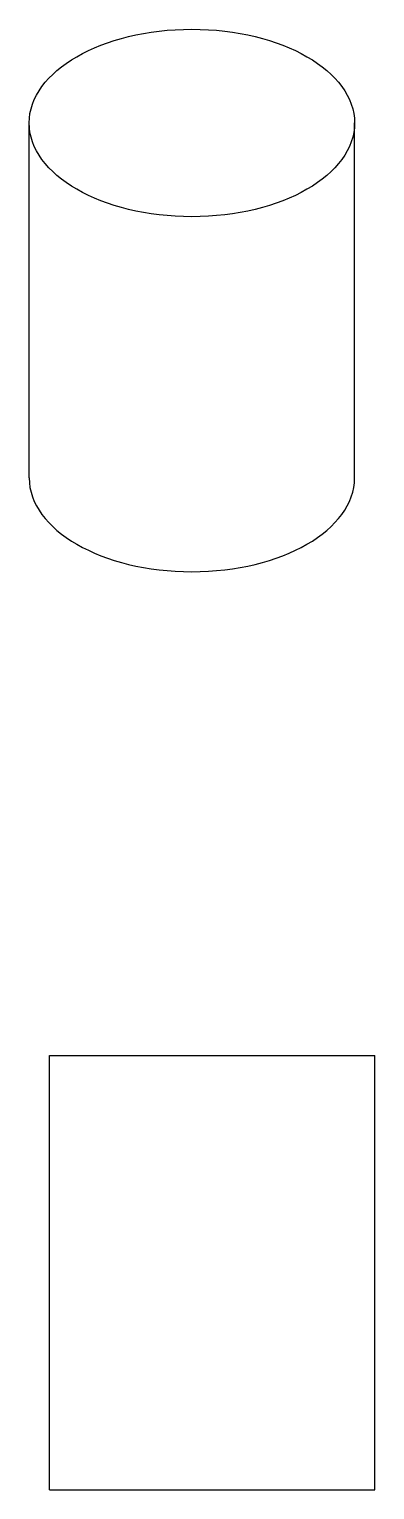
# Model space of a CAD drawing. Extents: x 114 to 326, y 87 to 255.
# Drawn here: x 286.1 to 325.9, y 86.9 to 255.1 of the extents above.
import ezdxf

# ---------------------------------------------------------------- set-up
doc = ezdxf.new("R2010")
doc.units = 0

msp = doc.modelspace()

# ---------------------------------------------------------------- linework, layer by layer
at = {"layer": 'Visible', "extrusion": (0, 0.817547, 0.575862)}
for p, q in [((286.09, 203.39, -14.4), (286.09, 244.27, 14.4)), ((323.59, 203.39, -14.4), (323.59, 244.27, 14.4))]:
    msp.add_line(p, q, dxfattribs=at)
at = {"layer": 'Visible', "extrusion": (0, 1, 0)}
for p, q in [((288.42, 86.87), (288.42, 136.87)), ((325.92, 86.87), (325.92, 136.87))]:
    msp.add_line(p, q, dxfattribs=at)
at = {"layer": 'Visible', "extrusion": (0, 0.817547, 0.575862)}
msp.add_circle((-304.84, -128.89, 207.99), 18.75, dxfattribs=at)
msp.add_arc((-304.84, -128.89, 157.99), 18.75, 0, 180, dxfattribs=at)
at = {"layer": 'Visible', "extrusion": (0, 1, 0)}
for centre in [(-307.17, 0, 136.87), (-307.17, 0, 86.87)]:
    msp.add_arc(centre, 18.75, 0, 180, dxfattribs=at)

doc.saveas('drawing.dxf')
